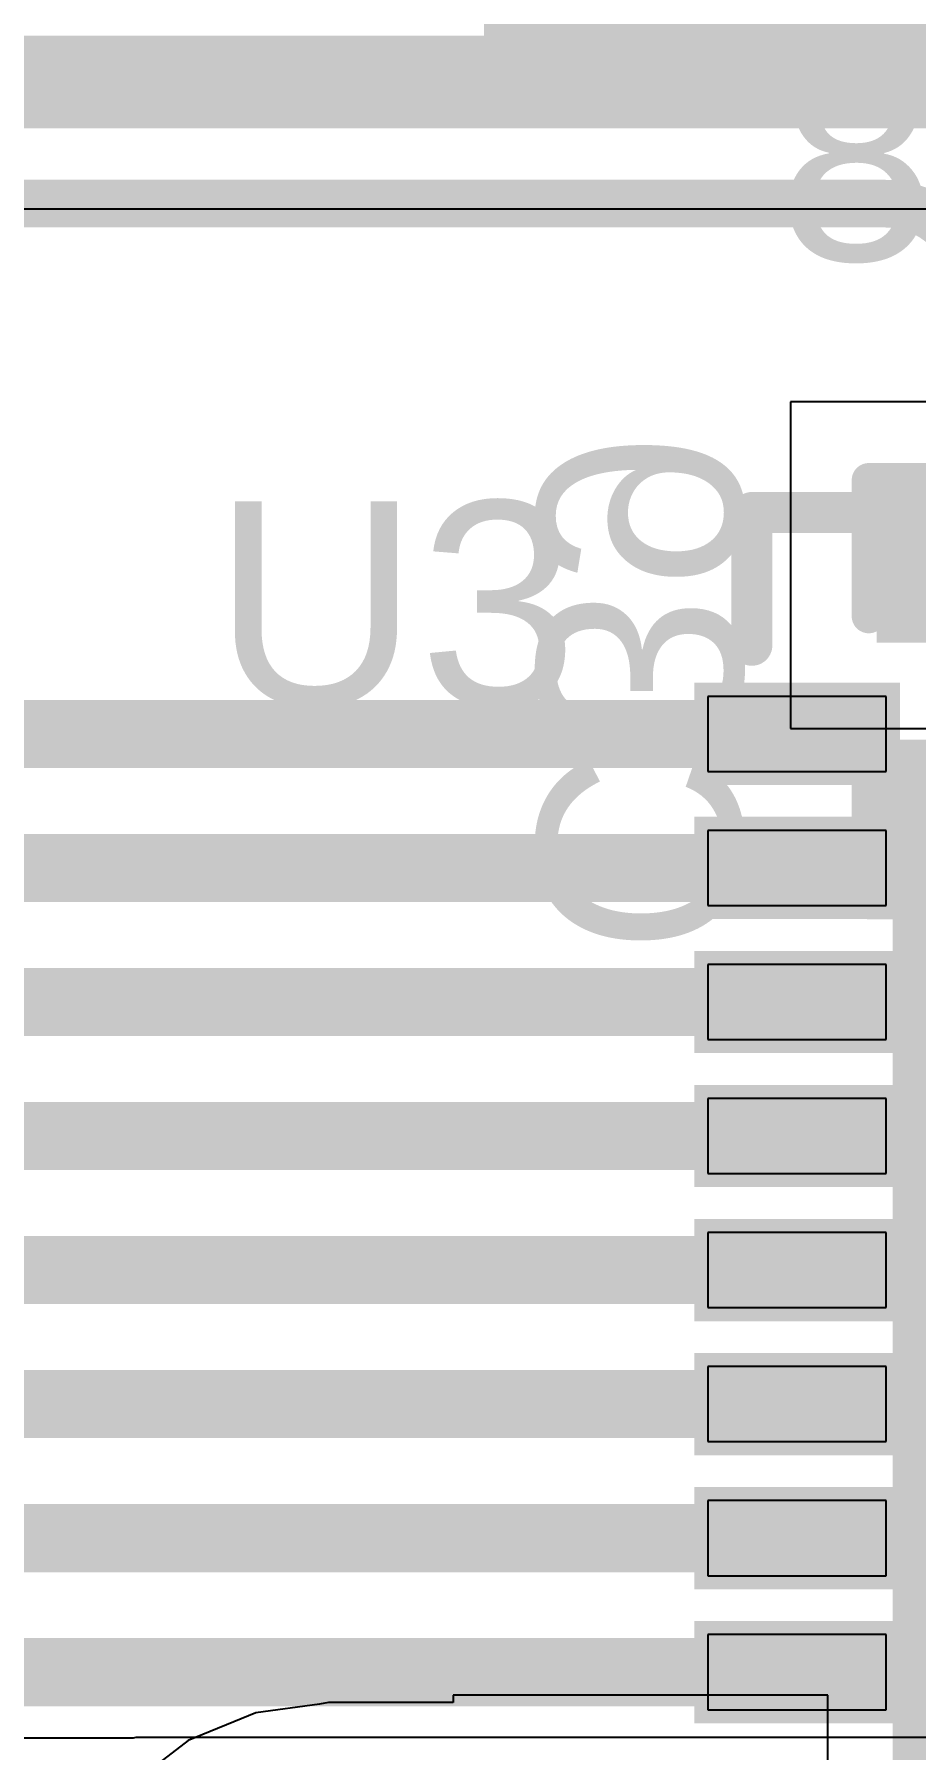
# Model space of a CAD drawing. Header units: inches. Extents: x 0 to 35.2, y -0.7 to 15.9.
# Drawn here: x 1.4651 to 1.5945, y 0.8583 to 1.1102 of the extents above; entities that cross this region are included whole.
import ezdxf

# ---------------------------------------------------------------- set-up
doc = ezdxf.new("R2010")
doc.units = ezdxf.units.IN
doc.header["$MEASUREMENT"] = 0
for name, color, linetype in [('Bottom Layer', 5, 'Continuous'), ('Bottom Overlay', 54, 'Continuous'), ('Bottom Paste', 16, 'Continuous'), ('Bottom Solder', 6, 'Continuous'), ('Dimensions', 6, 'Continuous'), ('GND1', 16, 'Continuous'), ('GND2', 76, 'Continuous'), ('Multi-Layer', 9, 'Continuous'), ('Pad Holes', 156, 'Continuous'), ('Top Layer', 1, 'Continuous'), ('Top Overlay', 2, 'Continuous'), ('Top Paste', 8, 'Continuous'), ('Top Solder', 216, 'Continuous')]:
    doc.layers.add(name, color=color, linetype=linetype)
doc.styles.add('Arial', font='', dxfattribs={"height": 0.2})
doc.styles.get('Arial').set_extended_font_data('Arial')

# ---------------------------------------------------------------- blocks, each defined once
blk = doc.blocks.new('SFMC_102_X1_XX_D___570_3')
at = {"layer": 'Bottom Layer'}
h = blk.add_hatch(color=5, dxfattribs=at)
edge = h.paths.add_edge_path()
edge.add_arc((-0.025, 0.025), 0.021, 0, 360)
h = blk.add_hatch(color=5, dxfattribs=at)
edge = h.paths.add_edge_path()
edge.add_arc((0.025, 0.025), 0.021, 0, 360)
h = blk.add_hatch(color=5, dxfattribs=at)
edge = h.paths.add_edge_path()
edge.add_arc((-0.025, -0.025), 0.021, 0, 360)
h = blk.add_hatch(color=5, dxfattribs=at)
edge = h.paths.add_edge_path()
edge.add_arc((0.025, -0.025), 0.021, 0, 360)
at = {"layer": 'Bottom Solder'}
h = blk.add_hatch(color=6, dxfattribs=at)
edge = h.paths.add_edge_path()
edge.add_arc((-0.025, 0.025), 0.024, 0, 360)
h = blk.add_hatch(color=6, dxfattribs=at)
edge = h.paths.add_edge_path()
edge.add_arc((0.025, 0.025), 0.024, 0, 360)
h = blk.add_hatch(color=6, dxfattribs=at)
edge = h.paths.add_edge_path()
edge.add_arc((-0.025, -0.025), 0.024, 0, 360)
h = blk.add_hatch(color=6, dxfattribs=at)
edge = h.paths.add_edge_path()
edge.add_arc((0.025, -0.025), 0.024, 0, 360)
at = {"layer": 'GND1'}
h = blk.add_hatch(color=16, dxfattribs=at)
edge = h.paths.add_edge_path()
edge.add_arc((-0.025, 0.025), 0.021, 0, 360)
h = blk.add_hatch(color=16, dxfattribs=at)
edge = h.paths.add_edge_path()
edge.add_arc((0.025, 0.025), 0.021, 0, 360)
h = blk.add_hatch(color=16, dxfattribs=at)
edge = h.paths.add_edge_path()
edge.add_arc((-0.025, -0.025), 0.021, 0, 360)
h = blk.add_hatch(color=16, dxfattribs=at)
edge = h.paths.add_edge_path()
edge.add_arc((0.025, -0.025), 0.021, 0, 360)
at = {"layer": 'GND2'}
h = blk.add_hatch(color=76, dxfattribs=at)
edge = h.paths.add_edge_path()
edge.add_arc((-0.025, 0.025), 0.021, 0, 360)
h = blk.add_hatch(color=76, dxfattribs=at)
edge = h.paths.add_edge_path()
edge.add_arc((0.025, 0.025), 0.021, 0, 360)
h = blk.add_hatch(color=76, dxfattribs=at)
edge = h.paths.add_edge_path()
edge.add_arc((-0.025, -0.025), 0.021, 0, 360)
h = blk.add_hatch(color=76, dxfattribs=at)
edge = h.paths.add_edge_path()
edge.add_arc((0.025, -0.025), 0.021, 0, 360)
at = {"layer": 'Multi-Layer'}
h = blk.add_hatch(color=9, dxfattribs=at)
edge = h.paths.add_edge_path()
edge.add_arc((-0.025, 0.025), 0.021, 0, 360)
h = blk.add_hatch(color=9, dxfattribs=at)
edge = h.paths.add_edge_path()
edge.add_arc((0.025, 0.025), 0.021, 0, 360)
h = blk.add_hatch(color=9, dxfattribs=at)
edge = h.paths.add_edge_path()
edge.add_arc((-0.025, -0.025), 0.021, 0, 360)
h = blk.add_hatch(color=9, dxfattribs=at)
edge = h.paths.add_edge_path()
edge.add_arc((0.025, -0.025), 0.021, 0, 360)
at = {"layer": 'Pad Holes'}
h = blk.add_hatch(color=7, dxfattribs=at)
edge = h.paths.add_edge_path()
edge.add_arc((-0.025, 0.025), 0.014, 0, 360)
h = blk.add_hatch(color=7, dxfattribs=at)
edge = h.paths.add_edge_path()
edge.add_arc((0.025, 0.025), 0.014, 0, 360)
h = blk.add_hatch(color=7, dxfattribs=at)
edge = h.paths.add_edge_path()
edge.add_arc((-0.025, -0.025), 0.014, 0, 360)
h = blk.add_hatch(color=7, dxfattribs=at)
edge = h.paths.add_edge_path()
edge.add_arc((0.025, -0.025), 0.014, 0, 360)
at = {"layer": 'Top Layer'}
h = blk.add_hatch(color=1, dxfattribs=at)
edge = h.paths.add_edge_path()
edge.add_arc((-0.025, 0.025), 0.021, 0, 360)
h = blk.add_hatch(color=1, dxfattribs=at)
edge = h.paths.add_edge_path()
edge.add_arc((0.025, 0.025), 0.021, 0, 360)
h = blk.add_hatch(color=1, dxfattribs=at)
edge = h.paths.add_edge_path()
edge.add_arc((-0.025, -0.025), 0.021, 0, 360)
h = blk.add_hatch(color=1, dxfattribs=at)
edge = h.paths.add_edge_path()
edge.add_arc((0.025, -0.025), 0.021, 0, 360)
at = {"layer": 'Top Solder'}
h = blk.add_hatch(color=216, dxfattribs=at)
edge = h.paths.add_edge_path()
edge.add_arc((-0.025, 0.025), 0.024, 0, 360)
h = blk.add_hatch(color=216, dxfattribs=at)
edge = h.paths.add_edge_path()
edge.add_arc((0.025, 0.025), 0.024, 0, 360)
h = blk.add_hatch(color=216, dxfattribs=at)
edge = h.paths.add_edge_path()
edge.add_arc((-0.025, -0.025), 0.024, 0, 360)
h = blk.add_hatch(color=216, dxfattribs=at)
edge = h.paths.add_edge_path()
edge.add_arc((0.025, -0.025), 0.024, 0, 360)
at = {"layer": 'Dimensions', "const_width": 0.01}
for points in [[(-0.05748, 0.06), (0.05748, 0.06)], [(-0.05748, 0.06), (-0.05748, -0.06)], [(0.05748, 0.06), (0.05748, -0.06)], [(-0.05748, -0.06), (0.05748, -0.06)]]:
    blk.add_lwpolyline(points, dxfattribs=at)
at = {"layer": 'Dimensions', "const_width": 0.005}
for points in [[(-0.05998, 0.06, 1), (-0.05498, 0.06, 1)], [(-0.05998, 0.06, 1), (-0.05498, 0.06, 1)], [(0.05498, 0.06, 1), (0.05998, 0.06, 1)], [(0.05498, 0.06, 1), (0.05998, 0.06, 1)], [(-0.05998, -0.06, 1), (-0.05498, -0.06, 1)], [(-0.05998, -0.06, 1), (-0.05498, -0.06, 1)], [(0.05498, -0.06, 1), (0.05998, -0.06, 1)], [(0.05498, -0.06, 1), (0.05998, -0.06, 1)]]:
    blk.add_lwpolyline(points, format="xyb", close=True, dxfattribs=at)
at = {"layer": 'Top Overlay', "const_width": 0.01}
for points in [[(-0.075, 0.08), (0.075, 0.08)], [(-0.075, 0.08), (-0.075, -0.08)], [(0.075, 0.08), (0.075, -0.08)], [(-0.075, -0.08), (0.075, -0.08)]]:
    blk.add_lwpolyline(points, dxfattribs=at)
at = {"layer": 'Top Overlay', "const_width": 0.005}
for points in [[(-0.0775, 0.08, 1), (-0.0725, 0.08, 1)], [(-0.0775, 0.08, 1), (-0.0725, 0.08, 1)], [(0.0725, 0.08, 1), (0.0775, 0.08, 1)], [(0.0725, 0.08, 1), (0.0775, 0.08, 1)], [(-0.0775, -0.08, 1), (-0.0725, -0.08, 1)], [(-0.0775, -0.08, 1), (-0.0725, -0.08, 1)], [(0.0725, -0.08, 1), (0.0775, -0.08, 1)], [(0.0725, -0.08, 1), (0.0775, -0.08, 1)]]:
    blk.add_lwpolyline(points, format="xyb", close=True, dxfattribs=at)
at = {"layer": 'Dimensions', "style": 'Arial'}
blk.add_text('J1', height=0.03, dxfattribs=at).set_placement((-0.02757, -0.128))
blk = doc.blocks.new('40_LFCSP_WQ__6_6__24')
at = {"layer": 'Top Layer'}
for points in [[(-0.0437, 0.12756), (-0.0437, 0.10138), (-0.05472, 0.10138), (-0.05472, 0.12756)], [(-0.02402, 0.12756), (-0.02402, 0.10138), (-0.03504, 0.10138), (-0.03504, 0.12756)], [(-0.00433, 0.12756), (-0.00433, 0.10138), (-0.01535, 0.10138), (-0.01535, 0.12756)], [(0.01535, 0.12756), (0.01535, 0.10138), (0.00433, 0.10138), (0.00433, 0.12756)], [(0.03504, 0.12756), (0.03504, 0.10138), (0.02402, 0.10138), (0.02402, 0.12756)], [(0.05472, 0.12756), (0.05472, 0.10138), (0.0437, 0.10138), (0.0437, 0.12756)], [(0.07441, 0.12756), (0.07441, 0.10138), (0.06339, 0.10138), (0.06339, 0.12756)], [(0.09409, 0.12756), (0.09409, 0.10138), (0.08307, 0.10138), (0.08307, 0.12756)]]:
    blk.add_hatch(color=1, dxfattribs=at).paths.add_polyline_path(points)
at = {"layer": 'Top Solder'}
for points in [[(-0.0417, 0.12956), (-0.0417, 0.09938), (-0.05672, 0.09938), (-0.05672, 0.12956)], [(-0.02202, 0.12956), (-0.02202, 0.09938), (-0.03704, 0.09938), (-0.03704, 0.12956)], [(-0.00233, 0.12956), (-0.00233, 0.09938), (-0.01735, 0.09938), (-0.01735, 0.12956)], [(0.01735, 0.12956), (0.01735, 0.09938), (0.00233, 0.09938), (0.00233, 0.12956)], [(0.03704, 0.12956), (0.03704, 0.09938), (0.02202, 0.09938), (0.02202, 0.12956)], [(0.05672, 0.12956), (0.05672, 0.09938), (0.0417, 0.09938), (0.0417, 0.12956)], [(0.07641, 0.12956), (0.07641, 0.09938), (0.06139, 0.09938), (0.06139, 0.12956)], [(0.09609, 0.12956), (0.09609, 0.09938), (0.08107, 0.09938), (0.08107, 0.12956)]]:
    blk.add_hatch(color=216, dxfattribs=at).paths.add_polyline_path(points)
at = {"layer": 'Top Overlay', "const_width": 0.006}
for points in [[(0.10159, 0.12111), (0.12111, 0.12111)], [(0.12111, 0.12111), (0.12111, 0.10159)]]:
    blk.add_lwpolyline(points, dxfattribs=at)
at = {"layer": 'Top Overlay', "const_width": 0.003}
for points in [[(0.10009, 0.12111, 1), (0.10309, 0.12111, 1)], [(0.11961, 0.12111, 1), (0.12261, 0.12111, 1)], [(0.11961, 0.12111, 1), (0.12261, 0.12111, 1)], [(0.11961, 0.10159, 1), (0.12261, 0.10159, 1)]]:
    blk.add_lwpolyline(points, format="xyb", close=True, dxfattribs=at)
at = {"layer": 'Top Paste'}
for p, q in [((-0.0437, 0.12756), (-0.05472, 0.12756)), ((-0.05472, 0.12756), (-0.05472, 0.10138)), ((-0.0437, 0.10138), (-0.0437, 0.12756)), ((-0.02402, 0.12756), (-0.03504, 0.12756)), ((-0.03504, 0.12756), (-0.03504, 0.10138)), ((-0.02402, 0.10138), (-0.02402, 0.12756)), ((-0.00433, 0.12756), (-0.01535, 0.12756)), ((-0.01535, 0.12756), (-0.01535, 0.10138)), ((-0.00433, 0.10138), (-0.00433, 0.12756)), ((0.01535, 0.12756), (0.00433, 0.12756)), ((0.00433, 0.12756), (0.00433, 0.10138)), ((0.01535, 0.12756), (0.01535, 0.12756)), ((0.01535, 0.10138), (0.01535, 0.12756)), ((0.03504, 0.12756), (0.02402, 0.12756)), ((0.02402, 0.12756), (0.02402, 0.10138)), ((0.03504, 0.12756), (0.03504, 0.12756)), ((0.03504, 0.10138), (0.03504, 0.12756)), ((0.05472, 0.12756), (0.0437, 0.12756)), ((0.0437, 0.12756), (0.0437, 0.10138)), ((0.05472, 0.12756), (0.05472, 0.12756)), ((0.05472, 0.10138), (0.05472, 0.12756)), ((0.07441, 0.12756), (0.06339, 0.12756)), ((0.06339, 0.12756), (0.06339, 0.10138)), ((0.07441, 0.12756), (0.07441, 0.12756)), ((0.07441, 0.10138), (0.07441, 0.12756)), ((0.09409, 0.12756), (0.08307, 0.12756)), ((0.08307, 0.12756), (0.08307, 0.10138)), ((0.09409, 0.10138), (0.09409, 0.12756)), ((-0.05472, 0.10138), (-0.05472, 0.10138)), ((-0.05472, 0.10138), (-0.0437, 0.10138)), ((-0.03504, 0.10138), (-0.03504, 0.10138)), ((-0.03504, 0.10138), (-0.02402, 0.10138)), ((-0.01535, 0.10138), (-0.01535, 0.10138)), ((-0.01535, 0.10138), (-0.00433, 0.10138)), ((0.00433, 0.10138), (0.01535, 0.10138)), ((0.02402, 0.10138), (0.03504, 0.10138)), ((0.0437, 0.10138), (0.05472, 0.10138)), ((0.06339, 0.10138), (0.07441, 0.10138)), ((0.08307, 0.10138), (0.08307, 0.10138)), ((0.08307, 0.10138), (0.09409, 0.10138))]:
    blk.add_line(p, q, dxfattribs=at)
blk = doc.blocks.new('C___0402_B_159')
at = {"layer": 'Bottom Layer'}
for points in [[(-0.0095, 0.0125), (-0.0095, -0.0125), (-0.0275, -0.0125), (-0.0275, 0.0125)], [(0.0275, 0.0125), (0.0275, -0.0125), (0.0095, -0.0125), (0.0095, 0.0125)]]:
    blk.add_hatch(color=5, dxfattribs=at).paths.add_polyline_path(points)
at = {"layer": 'Bottom Paste'}
for points in [[(-0.0095, 0.0125), (-0.0095, -0.0125), (-0.0275, -0.0125), (-0.0275, 0.0125)], [(0.0275, 0.0125), (0.0275, -0.0125), (0.0095, -0.0125), (0.0095, 0.0125)]]:
    blk.add_hatch(color=16, dxfattribs=at).paths.add_polyline_path(points)
at = {"layer": 'Bottom Solder'}
for points in [[(-0.00714, 0.01486), (-0.00714, -0.01486), (-0.02986, -0.01486), (-0.02986, 0.01486)], [(0.02986, 0.01486), (0.02986, -0.01486), (0.00714, -0.01486), (0.00714, 0.01486)]]:
    blk.add_hatch(color=6, dxfattribs=at).paths.add_polyline_path(points)
at = {"layer": 'Bottom Overlay', "const_width": 0.005}
for points in [[(-0.031, 0.016), (-0.031, -0.016)], [(-0.031, 0.016), (-0.011, 0.016)], [(0.011, 0.016), (0.031, 0.016)], [(0.031, 0.016), (0.031, -0.016)], [(-0.031, -0.016), (-0.011, -0.016)], [(0.011, -0.016), (0.031, -0.016)]]:
    blk.add_lwpolyline(points, dxfattribs=at)
at = {"layer": 'Bottom Overlay', "const_width": 0.0025}
for points in [[(-0.03225, 0.016, 1), (-0.02975, 0.016, 1)], [(-0.03225, 0.016, 1), (-0.02975, 0.016, 1)], [(-0.01225, 0.016, 1), (-0.00975, 0.016, 1)], [(0.00975, 0.016, 1), (0.01225, 0.016, 1)], [(0.02975, 0.016, 1), (0.03225, 0.016, 1)], [(0.02975, 0.016, 1), (0.03225, 0.016, 1)], [(-0.03225, -0.016, 1), (-0.02975, -0.016, 1)], [(-0.03225, -0.016, 1), (-0.02975, -0.016, 1)], [(-0.01225, -0.016, 1), (-0.00975, -0.016, 1)], [(0.00975, -0.016, 1), (0.01225, -0.016, 1)], [(0.02975, -0.016, 1), (0.03225, -0.016, 1)], [(0.02975, -0.016, 1), (0.03225, -0.016, 1)]]:
    blk.add_lwpolyline(points, format="xyb", close=True, dxfattribs=at)

msp = doc.modelspace()

# ---------------------------------------------------------------- hatches: boundary and pattern name
at = {"layer": 'Bottom Layer'}
msp.add_hatch(color=5, dxfattribs=at).paths.add_polyline_path([(1.59111, 0.83328), (1.70686, 0.83328), (1.70686, 1.00425), (1.59111, 1.00425)])

# ---------------------------------------------------------------- linework, layer by layer
for p, q in [((1.45839, 1.08461), (1.61845, 1.08461)), ((1.6193, 1.05625), (1.57611, 1.05625)), ((1.57611, 1.05625), (1.57611, 1.00825)), ((1.57611, 1.00825), (1.63111, 1.00825)), ((1.50696, 0.86496), (1.49763, 0.86373)), ((1.50828, 0.86522), (1.50696, 0.86496)), ((1.5266, 0.86522), (1.50828, 0.86522)), ((1.5816, 0.86628), (1.5266, 0.86628)), ((1.5266, 0.86628), (1.5266, 0.86522)), ((1.5816, 0.83618), (1.5816, 0.86628)), ((1.49763, 0.86373), (1.48771, 0.85962)), ((1.48771, 0.85962), (1.4792, 0.85309))]:
    msp.add_line(p, q, dxfattribs=at)
at = {"layer": 'Bottom Layer', "const_width": 0.01}
msp.add_lwpolyline([(1.45381, 1.105), (2.003, 1.105)], dxfattribs=at)
at = {"layer": 'GND2'}
for p, q in [((1.47962, 0.86), (1.45766, 0.86)), ((1.48, 0.86007), (1.47962, 0.86)), ((1.60568, 0.86007), (1.48, 0.86007))]:
    msp.add_line(p, q, dxfattribs=at)
at = {"layer": 'GND2', "const_width": 0.01}
msp.add_lwpolyline([(1.18205, 1.102), (1.63214, 1.102)], dxfattribs=at)
at = {"layer": 'Top Layer'}
for points, const_width in [([(1.40223, 1.09993), (1.61103, 1.09993)], 0.007), ([(1.35887, 1.08535), (1.59002, 1.08535)], 0.007), ([(1.44915, 1.00747), (1.5771, 1.00747)], 0.01), ([(1.41665, 0.98779), (1.5771, 0.98779)], 0.01), ([(1.38429, 0.9681), (1.5771, 0.9681)], 0.01), ([(1.3495, 0.94842), (1.5771, 0.94842)], 0.01), ([(1.31506, 0.92873), (1.5771, 0.92873)], 0.01), ([(1.282, 0.90905), (1.5771, 0.90905)], 0.01), ([(0.78772, 0.88936), (1.5771, 0.88936)], 0.01), ([(0.81297, 0.86968), (1.5771, 0.86968)], 0.01)]:
    msp.add_lwpolyline(points, dxfattribs=dict(at, const_width=const_width))
for points, const_width in [([(1.58827, 1.08535, 1), (1.59177, 1.08535, 1)], 0.0035), ([(1.58827, 1.08535, 1), (1.59177, 1.08535, 1)], 0.0035), ([(1.5746, 1.00747, 1), (1.5796, 1.00747, 1)], 0.005), ([(1.5746, 0.98779, 1), (1.5796, 0.98779, 1)], 0.005), ([(1.5746, 0.9681, 1), (1.5796, 0.9681, 1)], 0.005), ([(1.5746, 0.94842, 1), (1.5796, 0.94842, 1)], 0.005), ([(1.5746, 0.92873, 1), (1.5796, 0.92873, 1)], 0.005), ([(1.5746, 0.90905, 1), (1.5796, 0.90905, 1)], 0.005), ([(1.5746, 0.88936, 1), (1.5796, 0.88936, 1)], 0.005), ([(1.5746, 0.86968, 1), (1.5796, 0.86968, 1)], 0.005)]:
    msp.add_lwpolyline(points, format="xyb", close=True, dxfattribs=dict(at, const_width=const_width))
at = {"layer": 'Top Layer', "const_width": 0.007}
msp.add_lwpolyline([(1.59002, 1.08535, -0.414216), (1.60299, 1.07239)], format="xyb", dxfattribs=at)

# ---------------------------------------------------------------- block references
at = {"rotation": 90}
for name, p in [('SFMC_102_X1_XX_D___570_3', (1.61611, 1.18291)), ('40_LFCSP_WQ__6_6__24', (1.69157, 0.91889)), ('C___0402_B_159', (1.60361, 1.01375))]:
    msp.add_blockref(name, p, dxfattribs=at)

# ---------------------------------------------------------------- texts
at = {"layer": 'Bottom Overlay', "style": 'Arial', "text_generation_flag": 2}
msp.add_text('C38', height=0.03, dxfattribs=at).set_placement((1.65099, 1.077))
msp.add_text('C39', height=0.03, rotation=270, dxfattribs=at).set_placement((1.539, 0.97501))
at = {"layer": 'Top Overlay', "style": 'Arial'}
msp.add_text('U3', height=0.03, dxfattribs=at).set_placement((1.49133, 1.01165))

doc.saveas('drawing.dxf')
